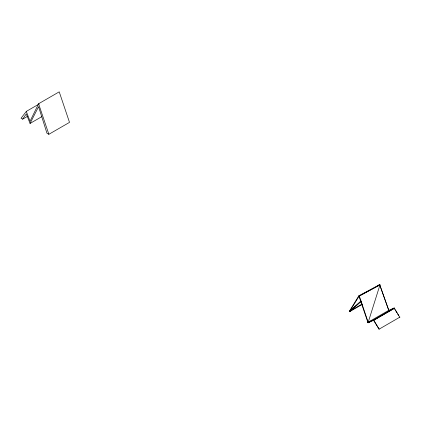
<?xml version="1.0" encoding="UTF-8"?>
<svg xmlns="http://www.w3.org/2000/svg" width="421" height="421" viewBox="0 0 421 421"><rect width="100%" height="100%" fill="white"/><g stroke="black" fill="none" stroke-linecap="round" stroke-linejoin="round"><path stroke-width="0.63" d="M399.755 317.239L394.251 307.951L388.494 310.482L367.849 322.402L368.043 322.77L379.995 284.843L359.087 296.116L349.53 311.735L349.272 311.424L358.829 295.805L379.6 284.68M26.307 111.402L21.05 118.248L22.639 119.164L26.307 113.896L30.049 123.442L38.579 106.655L46.947 133.199L48.857 134.299L69.507 122.379L59.229 91.836L38.579 103.761L30.049 121.269L26.307 111.402L39.142 103.992M361.092 301.168L349.404 311.582L360.965 301.01M378.005 285.833L379.468 284.528L379.731 284.838L388.82 310.456L379.731 284.838M361.223 301.325L349.53 311.735L362.365 304.325M394.914 309.519L394.419 308.272L373.574 320.334L368.043 322.77L358.829 295.805M394.224 308.414L373.574 320.334L379.105 329.164L373.601 319.871L367.849 322.402M22.639 119.164L27.66 116.264M30.049 123.442L41.768 116.675M349.277 311.419L362.113 304.015M370.275 321.486L368.043 322.77L371.101 321.16M373.601 319.871L394.251 307.951M379.105 329.164L399.95 317.097M359.087 296.116L379.995 284.843M367.907 322.375L368.307 322.765M395.608 310.619L396.987 312.829M397.682 313.929L398.719 315.587M368.18 322.381L359.355 296.121M38.579 103.761L48.857 134.299"/></g></svg>
